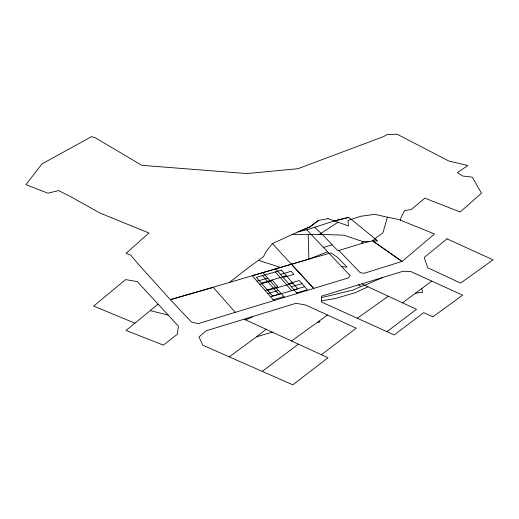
<?xml version="1.0" encoding="UTF-8"?>
<svg xmlns="http://www.w3.org/2000/svg" width="519" height="519" viewBox="0 0 519 519"><rect width="100%" height="100%" fill="white"/><g stroke="black" fill="none" stroke-linecap="round" stroke-linejoin="round"><path stroke-width="0.78" d="M321.423 297.614L321.397 301.98L394.206 334.943L423.686 312.646L432.865 316.83L462.663 295.175L410.769 271.547L403.101 271.236L321.436 296.18L321.423 297.614L353.368 290.004L360.757 286.494L364.714 285.281L382.218 277.704M400.512 220.212L401.025 217.467L404.528 210.695L411.457 209.397L424.821 198.135L460.152 211.986L481.476 193.23L472.258 177.141L462.851 176.064L457.362 172.658L467.879 165.509L448.993 161.091L397.029 134.181L386.908 134.661L383.619 136.581L297.938 168.701L246.901 173.573L141.784 165.327L95.49 137.879L91.571 136.64L42.045 163.868L25.95 184.608L47.871 193.217L58.686 190.583L70.675 196.669L99.946 213.03L148.927 232.999L126.078 253.324L130.756 255.153L138.768 264.664L170.375 299.671L213.283 287.396M372.629 240.842L402.069 261.472L434.546 233.978L398.78 219.511L387.388 217.195L382.957 232.713L374.984 238.727L351.201 219.31L348.009 220.458L348.405 225.908L334.372 220.906L306.807 229.8L297.75 231.883L310.057 226.797L318.452 220.413L328.086 218.635M314.527 227.179L322.273 234.432L337.908 250.781L361.762 243.456L362.885 241.471L369.606 241.491L372.577 240.822L377.294 240.991L374.984 238.727M362.885 241.471L361.762 243.456L369.606 241.491M292.041 234.575L272.443 243.599L266.052 251.579L263.555 256.555L244.741 270.412L229.43 282.466L170.323 299.651L191.537 322.117L198.174 323.629L348.333 277.905L350.169 275.621L306.807 229.8M134.927 323.168L93.68 306.074L125.604 279.598L137.308 281.622L178.38 326.133L177.349 334.21L163.362 345.109L126.059 330.447L158.094 304.147M291.529 340.983L327.495 315.027M229.216 356.845L256.529 336.844L266.091 329.28M321.41 354.736L356.235 328.209L305.762 305.062L296.115 303.258L206.328 330.746L198.978 336.896L202.825 345.239L292.82 384.819L328.008 357.773L244.391 319.295M318.504 220.432L310.109 226.816L291.989 234.556L322.273 234.432L343.876 235.191L362.82 241.627M298.412 344.155L262.244 371.37M402.51 302.824L431.756 281.103M386.966 331.641L416.517 309.318L362.048 284.042M357.37 318.212L388.322 296.232M337.817 222.379L318.977 234.685M368.01 286.812L355.054 292.748L335.203 298.548L321.404 300.793M245.623 319.86L252.513 316.791M273.954 300.644L252.228 275.732L308.805 259.13L327.476 251.89M272.28 332.128L256.529 336.844M229.385 282.446L308.85 259.156L308.215 234.757M323.402 247.472L332.179 244.786M257.022 281.233L267.707 278.126M280.526 274.402L291.211 271.294L293.897 274.376L283.218 277.483M261.31 283.076L286.423 275.777M259.714 284.315L272.533 280.591L277.912 286.754L265.092 290.484M288.596 283.653L299.281 280.545L307.352 289.797L296.667 292.904M267.765 290.478L292.878 283.179M267.785 293.566L278.469 290.465M291.289 286.735L301.967 283.627M270.477 296.654L281.155 293.546M293.975 289.816L304.659 286.709M273.163 299.735L283.848 296.628M308.805 259.13L330.895 252.928L337.11 257.061L347.133 267.155L341.554 266.584M334.372 220.906L348.69 217.422L351.246 219.329L361.01 216.228L374.822 214.341L387.388 217.195M348.736 217.442L334.424 220.925L328.034 218.616M317.479 322.507L320.048 321.955L319.016 321.242M415.427 293.229L422.479 292.262L421.778 288.512M150.432 310.673L168.227 315.13M280.76 267.506L258.546 260.363M358.499 284.678L360.757 286.494M377.248 240.972L374.939 238.708L372.577 240.822L402.017 261.453L364.182 273.266L360.192 272.644L338.862 250.489M272.443 243.599L313.774 288.525L291.399 264.197M235.308 312.347L213.238 287.377M275.667 268.829L297.238 293.553M275.317 271.878L291.697 290.653M262.88 272.598L284.542 297.419M262.497 275.602L278.878 294.383M447.002 238.831L424.179 257.541L427.844 267.81L460.6 283.095L493.05 259.85L447.002 238.831M281.46 270.088L256.347 277.393L272.728 296.167L297.841 288.869L281.46 270.088"/></g></svg>
